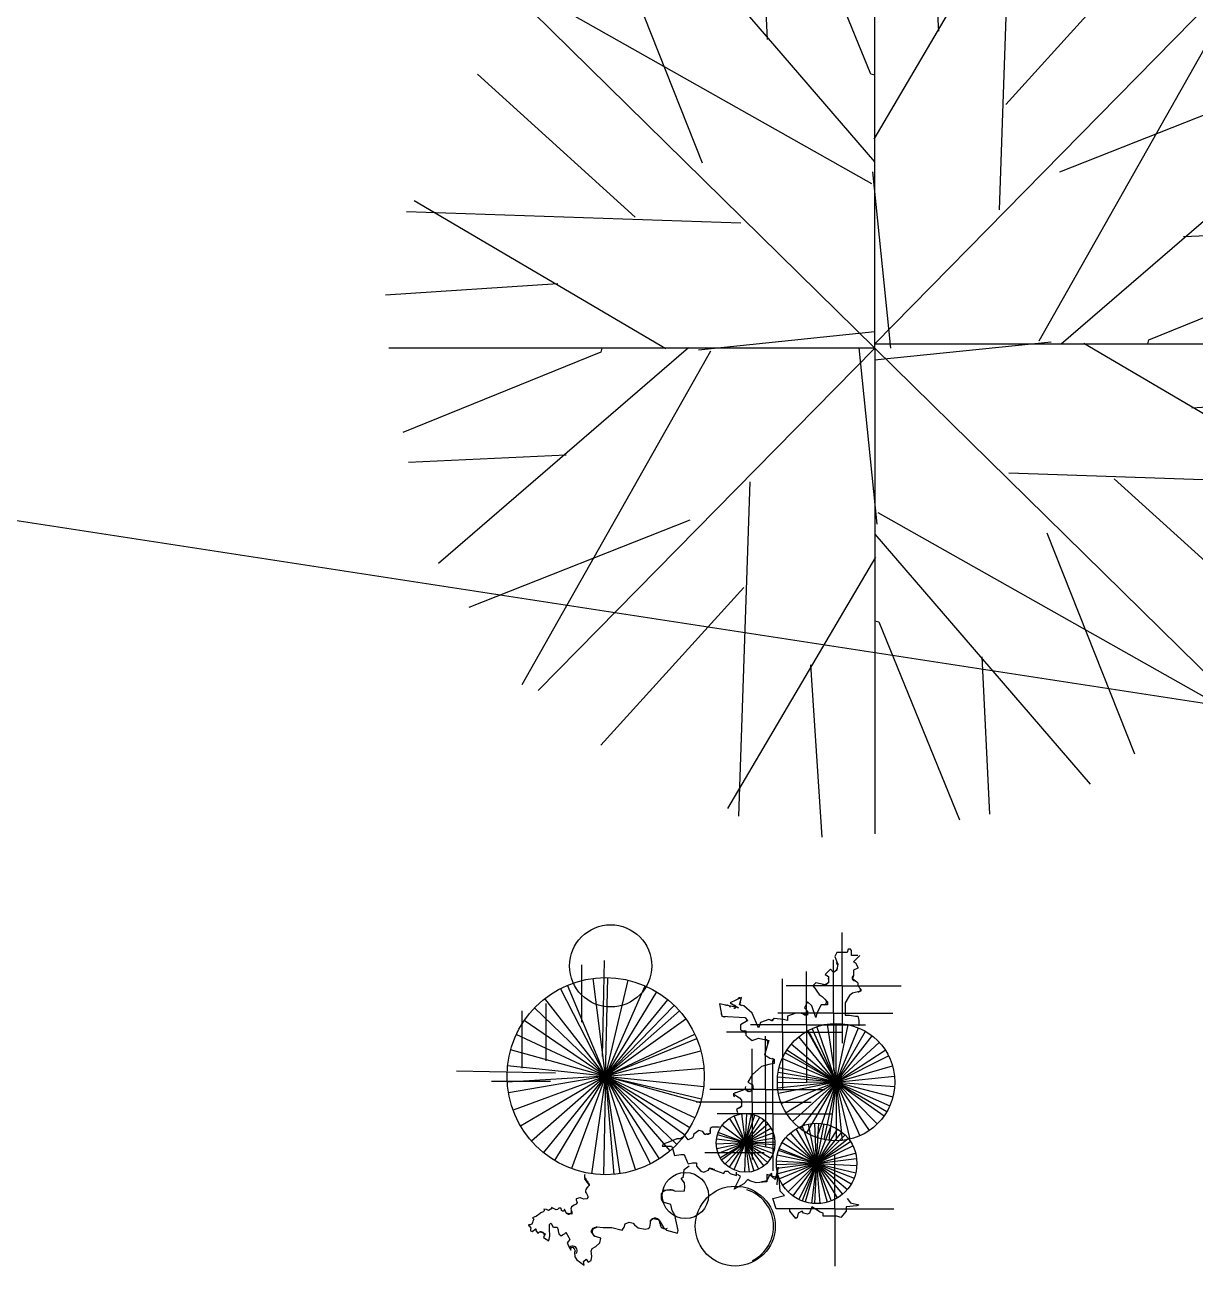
# Model space of a CAD drawing. Header units: millimetres. Extents: x 387 to 811, y 539 to 827.
# Drawn here: x 735.618 to 739.67, y 744.323 to 748.624 of the extents above; entities that cross this region are included whole.
import ezdxf

# ---------------------------------------------------------------- set-up
doc = ezdxf.new("R2010")
doc.units = ezdxf.units.MM
doc.layers.add('cuvas de nível', color=51, linetype='Continuous')
doc.layers.add('vegetação', color=112, linetype='Continuous')

# ---------------------------------------------------------------- blocks, each defined once
blk = doc.blocks.new('T2', base_point=(179.76, 122.92))
for p, q in [((179.76, 122.92), (179.76, 182.32)), ((187.6, 161.67), (186.23, 182.74)), ((166.66, 160.66), (165.76, 179.9)), ((179.27, 156.4), (169.42, 180.59)), ((179.68, 148.48), (197.76, 179.21)), ((179.77, 145.68), (153.43, 176.25)), ((158.72, 145.53), (148.04, 172.54)), ((179.38, 143.01), (138.6, 166.06)), ((137.87, 164.08), (179.76, 122.92)), ((150.5, 138.92), (131.2, 156.4)), ((179.76, 156.27), (179.27, 156.4)), ((181.73, 122.9), (179.52, 144.47)), ((163.39, 138.18), (122.51, 139.57))]:
    blk.add_line(p, q)
blk = doc.blocks.new('AHUA1PL2')
for p, q in [((0, 0), (0, 1.6829)), ((0.2221, 1.0978), (0.1833, 1.6947)), ((-0.3713, 1.0693), (-0.3968, 1.6144)), ((-0.0139, 0.9484), (-0.2932, 1.634)), ((-0.0024, 0.7242), (0.5099, 1.5949)), ((0.0003, 0.6449), (-0.7461, 1.511)), ((-0.5963, 0.6406), (-0.8989, 1.4057)), ((-0.0108, 0.5691), (-1.1663, 1.2222)), ((-1.187, 1.1662), (0, 0)), ((-0.8293, 0.4533), (-1.376, 0.9485)), ((-0.0001, 0.9449), (-0.0139, 0.9484)), ((0.0558, -0.0005), (-0.007, 0.6104)), ((-0.464, 0.4323), (-1.6222, 0.4717))]:
    blk.add_line(p, q)
at = {"xscale": 0.02833333322, "yscale": 0.02833333322, "zscale": 0.02833333322}
for p, rotation in [((0, 0.0148), 269.9999999999999), ((0, 0), 89.99999999999999), ((0, 0), 180)]:
    blk.add_blockref('T2', p, dxfattribs=dict(at, rotation=rotation))

msp = doc.modelspace()

# ---------------------------------------------------------------- linework, layer by layer
at = {"layer": 'cuvas de nível'}
msp.add_polyline3d([(725.7484, 748.4948, 105), (733.0756, 747.2934, 105), (741.1356, 746.0534, 105), (747.6819, 744.9542, 105)], dxfattribs=at)
at = {"layer": 'vegetação'}
for p, q in [((738.4475, 745.294, 54), (738.4475, 745.4788, 54)), ((737.6237, 745.3827, 54), (737.6165, 745.0501, 54)), ((738.4185, 745.1996, 54), (738.4185, 745.3844, 54)), ((737.5451, 745.3669, 54), (737.5451, 745.1687, 54)), ((738.3243, 745.1597, 54), (738.3243, 745.3445, 54)), ((737.6289, 744.9815, 54), (737.4971, 745.2964, 54)), ((737.6289, 744.9815, 54), (737.5857, 745.3201, 54)), ((737.6289, 744.9815, 54), (737.6363, 745.3228, 54)), ((737.6289, 744.9815, 54), (737.7074, 745.3137, 54)), ((737.6289, 744.9815, 54), (737.7074, 745.3137, 54)), ((737.6289, 744.9815, 54), (737.7655, 745.2943, 54)), ((738.241, 745.1344, 54), (738.241, 745.3191, 54)), ((738.4475, 745.294, 54), (738.2542, 745.294, 54)), ((738.4475, 745.294, 54), (738.4475, 745.0958, 54)), ((738.4475, 745.294, 54), (738.652, 745.294, 54)), ((737.6289, 744.9815, 54), (737.4181, 745.25, 54)), ((737.6289, 744.9815, 54), (737.4729, 745.2852, 54)), ((737.6289, 744.9815, 54), (737.8063, 745.2732, 54)), ((737.6289, 744.9815, 54), (737.8444, 745.2463, 54)), ((737.3385, 745.2073, 54), (737.3385, 745.0091, 54)), ((737.6289, 744.9815, 54), (737.3828, 745.2181, 54)), ((737.4219, 745.2327, 54), (737.4219, 745.0345, 54)), ((737.6289, 744.9815, 54), (737.8667, 745.2264, 54)), ((737.6289, 744.9815, 54), (737.885, 745.2072, 54)), ((737.6289, 744.9815, 54), (737.3472, 745.1744, 54)), ((737.6289, 744.9815, 54), (737.9066, 745.18, 54)), ((738.3243, 745.1597, 54), (738.131, 745.1597, 54)), ((738.4185, 745.1996, 54), (738.2252, 745.1996, 54)), ((738.3243, 745.1597, 54), (738.3243, 744.9616, 54)), ((738.3243, 745.1597, 54), (738.5288, 745.1597, 54)), ((738.4268, 744.9608, 54), (738.3967, 745.1619, 54)), ((738.4185, 745.1996, 54), (738.4185, 745.0015, 54)), ((738.4185, 745.1996, 54), (738.623, 745.1996, 54)), ((738.4268, 744.9608, 54), (738.4268, 745.1641, 54)), ((738.4268, 744.9608, 54), (738.4693, 745.1596, 54)), ((738.4268, 744.9608, 54), (738.4693, 745.1596, 54)), ((737.6289, 744.9815, 54), (737.3193, 745.1254, 54)), ((737.6289, 744.9815, 54), (737.9376, 745.1272, 54)), ((738.241, 745.1344, 54), (738.0477, 745.1344, 54)), ((738.183, 744.9348, 54), (738.183, 745.1196, 54)), ((738.241, 745.1344, 54), (738.241, 744.9362, 54)), ((738.241, 745.1344, 54), (738.4455, 745.1344, 54)), ((738.4268, 744.9608, 54), (738.2978, 745.118, 54)), ((738.4268, 744.9608, 54), (738.328, 745.1385, 54)), ((738.4268, 744.9608, 54), (738.33, 745.1396, 54)), ((738.4268, 744.9608, 54), (738.3443, 745.1466, 54)), ((738.4268, 744.9608, 54), (738.3608, 745.1531, 54)), ((738.4268, 744.9608, 54), (738.5041, 745.1488, 54)), ((738.4268, 744.9608, 54), (738.5287, 745.1368, 54)), ((738.4268, 744.9608, 54), (738.5517, 745.1212, 54)), ((737.6289, 744.9815, 54), (737.2998, 745.0724, 54)), ((737.6289, 744.9815, 54), (737.9444, 745.1118, 54)), ((738.1359, 744.8913, 54), (738.1359, 745.0761, 54)), ((738.4268, 744.9608, 54), (738.2566, 745.072, 54)), ((738.4268, 744.9608, 54), (738.2718, 745.0924, 54)), ((738.4268, 744.9608, 54), (738.5764, 745.0985, 54)), ((738.4268, 744.9608, 54), (738.597, 745.072, 54)), ((737.6289, 744.9815, 54), (737.9587, 745.0697, 54)), ((738.2084, 744.8514, 54), (738.2084, 745.0362, 54)), ((738.4268, 744.9608, 54), (738.2406, 745.0425, 54)), ((738.4268, 744.9608, 54), (738.2508, 745.0626, 54)), ((738.4268, 744.9608, 54), (738.6088, 745.0516, 54)), ((737.1126, 744.9998, 54), (737.4558, 744.9924, 54)), ((737.6289, 744.9815, 54), (737.2893, 745.017, 54)), ((737.6289, 744.9815, 54), (737.9691, 745.0094, 54)), ((737.6289, 744.9815, 54), (737.9691, 745.0094, 54)), ((738.4268, 744.9608, 54), (738.2263, 744.9943, 54)), ((738.4268, 744.9608, 54), (738.2297, 745.0107, 54)), ((738.4268, 744.9608, 54), (738.622, 745.0176, 54)), ((737.2335, 744.9642, 54), (737.4379, 744.9642, 54)), ((737.6289, 744.9815, 54), (737.2881, 744.9607, 54)), ((737.6289, 744.9815, 54), (737.2925, 744.9231, 54)), ((737.6289, 744.9815, 54), (737.3083, 744.864, 54)), ((737.6289, 744.9815, 54), (737.3344, 744.8086, 54)), ((737.6289, 744.9815, 54), (737.3727, 744.7557, 54)), ((737.6289, 744.9815, 54), (737.4134, 744.7167, 54)), ((737.6289, 744.9815, 54), (737.4515, 744.6897, 54)), ((737.6289, 744.9815, 54), (737.511, 744.661, 54)), ((737.6289, 744.9815, 54), (737.5804, 744.6435, 54)), ((737.6289, 744.9815, 54), (737.6215, 744.6401, 54)), ((737.6289, 744.9815, 54), (737.875, 744.7448, 54)), ((737.6289, 744.9815, 54), (737.8515, 744.7226, 54)), ((737.6289, 744.9815, 54), (737.9035, 744.7786, 54)), ((737.6289, 744.9815, 54), (737.9579, 744.8905, 54)), ((737.6289, 744.9815, 54), (737.9611, 744.9029, 54)), ((737.6289, 744.9815, 54), (737.9385, 744.8376, 54)), ((737.6289, 744.9815, 54), (737.9206, 744.8041, 54)), ((737.6289, 744.9815, 54), (737.9684, 744.9459, 54)), ((737.6289, 744.9815, 54), (737.7327, 744.6562, 54)), ((737.6289, 744.9815, 54), (737.7848, 744.6777, 54)), ((737.6289, 744.9815, 54), (737.8147, 744.6951, 54)), ((737.6289, 744.9815, 54), (737.6777, 744.6436, 54)), ((737.6289, 744.9815, 54), (737.6568, 744.6412, 54)), ((738.4268, 744.9608, 54), (738.2235, 744.9579, 54)), ((738.4268, 744.9608, 54), (738.2242, 744.9776, 54)), ((738.4268, 744.9608, 54), (738.2246, 744.9397, 54)), ((738.4268, 744.9608, 54), (738.2273, 744.9217, 54)), ((738.4268, 744.9608, 54), (738.2375, 744.8867, 54)), ((738.4268, 744.9608, 54), (738.2537, 744.8541, 54)), ((738.4268, 744.9608, 54), (738.2756, 744.8249, 54)), ((738.4268, 744.9608, 54), (738.3023, 744.8001, 54)), ((738.4268, 744.9608, 54), (738.325, 744.7848, 54)), ((738.4268, 744.9608, 54), (738.3608, 744.7685, 54)), ((738.4268, 744.9608, 54), (738.3843, 744.7619, 54)), ((738.4268, 744.9608, 54), (738.4023, 744.7589, 54)), ((738.4268, 744.9608, 54), (738.629, 744.9818, 54)), ((738.4268, 744.9608, 54), (738.629, 744.9818, 54)), ((738.4268, 744.9608, 54), (738.4479, 744.7585, 54)), ((738.4268, 744.9608, 54), (738.4748, 744.7632, 54)), ((738.4268, 744.9608, 54), (738.5093, 744.7749, 54)), ((738.4268, 744.9608, 54), (738.593, 744.8436, 54)), ((738.4268, 744.9608, 54), (738.5694, 744.8158, 54)), ((738.4268, 744.9608, 54), (738.5412, 744.7927, 54)), ((738.4268, 744.9608, 54), (738.6028, 744.8589, 54)), ((738.4268, 744.9608, 54), (738.613, 744.8791, 54)), ((738.4268, 744.9608, 54), (738.6296, 744.9454, 54)), ((738.4268, 744.9608, 54), (738.6235, 744.9094, 54)), ((738.4268, 744.9608, 54), (738.4268, 744.7575, 54)), ((738.183, 744.9348, 54), (737.9897, 744.9348, 54)), ((738.183, 744.9348, 54), (738.3875, 744.9348, 54)), ((738.183, 744.9348, 54), (738.183, 744.7367, 54)), ((738.1359, 744.8913, 54), (737.9426, 744.8913, 54)), ((738.1359, 744.8913, 54), (738.3404, 744.8913, 54)), ((738.1359, 744.8913, 54), (738.1359, 744.6931, 54)), ((738.2084, 744.8514, 54), (738.0151, 744.8514, 54)), ((738.1136, 744.7501, 54), (738.0583, 744.8354, 54)), ((738.1136, 744.7501, 54), (738.0583, 744.8354, 54)), ((738.1136, 744.7501, 54), (738.0745, 744.8439, 54)), ((738.1136, 744.7501, 54), (738.101, 744.851, 54)), ((738.1136, 744.7501, 54), (738.1178, 744.8517, 54)), ((738.1136, 744.7501, 54), (738.1345, 744.8496, 54)), ((738.1136, 744.7501, 54), (738.1459, 744.8465, 54)), ((738.1136, 744.7501, 54), (738.1625, 744.8392, 54)), ((738.1136, 744.7501, 54), (738.1777, 744.829, 54)), ((738.1136, 744.7501, 54), (738.1777, 744.829, 54)), ((738.1136, 744.7501, 54), (738.1907, 744.8163, 54)), ((738.2084, 744.8514, 54), (738.4129, 744.8514, 54)), ((738.2084, 744.8514, 54), (738.2084, 744.6532, 54)), ((738.3596, 744.6792, 54), (738.331, 744.8155, 54)), ((738.3596, 744.6792, 54), (738.3538, 744.8184, 54)), ((738.3596, 744.6792, 54), (738.367, 744.8183, 54)), ((738.3596, 744.6792, 54), (738.3856, 744.816, 54)), ((738.1136, 744.7501, 54), (738.0158, 744.778, 54)), ((738.1136, 744.7501, 54), (738.0187, 744.7866, 54)), ((738.1136, 744.7501, 54), (738.0319, 744.8105, 54)), ((738.1136, 744.7501, 54), (738.2013, 744.8015, 54)), ((738.1136, 744.7501, 54), (738.2091, 744.785, 54)), ((738.3596, 744.6792, 54), (738.2695, 744.7855, 54)), ((738.3596, 744.6792, 54), (738.2882, 744.7989, 54)), ((738.3596, 744.6792, 54), (738.3089, 744.809, 54)), ((738.3596, 744.6792, 54), (738.4096, 744.8092, 54)), ((738.3596, 744.6792, 54), (738.432, 744.7982, 54)), ((738.3596, 744.6792, 54), (738.4473, 744.7874, 54)), ((738.3596, 744.6792, 54), (738.4581, 744.7777, 54)), ((738.1136, 744.7501, 54), (738.012, 744.7459, 54)), ((738.1136, 744.7501, 54), (738.0127, 744.7627, 54)), ((738.1136, 744.7501, 54), (738.0141, 744.7292, 54)), ((738.1136, 744.7501, 54), (738.0189, 744.7131, 54)), ((738.1136, 744.7501, 54), (738.0263, 744.698, 54)), ((738.1136, 744.7501, 54), (738.0309, 744.691, 54)), ((738.1136, 744.7501, 54), (738.0427, 744.6772, 54)), ((738.1136, 744.7501, 54), (738.0569, 744.6657, 54)), ((738.1136, 744.7501, 54), (738.0729, 744.6569, 54)), ((738.1136, 744.7501, 54), (738.1094, 744.6485, 54)), ((738.1136, 744.7501, 54), (738.2138, 744.7674, 54)), ((738.1136, 744.7501, 54), (738.2152, 744.7543, 54)), ((738.1136, 744.7501, 54), (738.2004, 744.6972, 54)), ((738.1136, 744.7501, 54), (738.2135, 744.7311, 54)), ((738.1136, 744.7501, 54), (738.2151, 744.7447, 54)), ((738.1136, 744.7501, 54), (738.2085, 744.7136, 54)), ((738.1136, 744.7501, 54), (738.1583, 744.6587, 54)), ((738.1136, 744.7501, 54), (738.1264, 744.6492, 54)), ((738.1136, 744.7501, 54), (738.1426, 744.6526, 54)), ((738.1136, 744.7501, 54), (738.1262, 744.6492, 54)), ((738.1136, 744.7501, 54), (738.1763, 744.6701, 54)), ((738.1136, 744.7501, 54), (738.1896, 744.6825, 54)), ((738.3596, 744.6792, 54), (738.2298, 744.7298, 54)), ((738.3596, 744.6792, 54), (738.2399, 744.7505, 54)), ((738.3596, 744.6792, 54), (738.2533, 744.7692, 54)), ((738.3596, 744.6792, 54), (738.4692, 744.7651, 54)), ((738.3596, 744.6792, 54), (738.4765, 744.7549, 54)), ((738.3596, 744.6792, 54), (738.4847, 744.7404, 54)), ((737.9729, 744.7172, 54), (738.1774, 744.7172, 54)), ((738.3596, 744.6792, 54), (738.2204, 744.6866, 54)), ((738.3596, 744.6792, 54), (738.2232, 744.7078, 54)), ((738.3596, 744.6792, 54), (738.2274, 744.7234, 54)), ((738.3596, 744.6792, 54), (738.4942, 744.7151, 54)), ((738.3596, 744.6792, 54), (738.4978, 744.6964, 54)), ((738.4222, 744.5213, 54), (738.4222, 744.7061, 54)), ((738.3596, 744.6792, 54), (738.2203, 744.6741, 54)), ((738.3596, 744.6792, 54), (738.2213, 744.662, 54)), ((738.3596, 744.6792, 54), (738.225, 744.6433, 54)), ((738.3596, 744.6792, 54), (738.231, 744.6255, 54)), ((738.3596, 744.6792, 54), (738.2426, 744.6034, 54)), ((738.3596, 744.6792, 54), (738.2426, 744.6034, 54)), ((738.3596, 744.6792, 54), (738.2611, 744.5807, 54)), ((738.3596, 744.6792, 54), (738.2767, 744.5672, 54)), ((738.3596, 744.6792, 54), (738.2984, 744.554, 54)), ((738.3596, 744.6792, 54), (738.3095, 744.5492, 54)), ((738.3596, 744.6792, 54), (738.3198, 744.5457, 54)), ((738.3596, 744.6792, 54), (738.3423, 744.5409, 54)), ((738.3596, 744.6792, 54), (738.3521, 744.5401, 54)), ((738.3596, 744.6792, 54), (738.4659, 744.5891, 54)), ((738.3596, 744.6792, 54), (738.4792, 744.6079, 54)), ((738.3596, 744.6792, 54), (738.4894, 744.6285, 54)), ((738.3596, 744.6792, 54), (738.4987, 744.6718, 54)), ((738.3596, 744.6792, 54), (738.4951, 744.647, 54)), ((738.3596, 744.6792, 54), (738.4496, 744.5729, 54)), ((738.3596, 744.6792, 54), (738.4102, 744.5494, 54)), ((738.3596, 744.6792, 54), (738.3955, 744.5446, 54)), ((738.3596, 744.6792, 54), (738.3709, 744.5403, 54)), ((738.3596, 744.6792, 54), (738.3955, 744.5446, 54)), ((738.3596, 744.6792, 54), (738.4309, 744.5595, 54)), ((738.4222, 744.5213, 54), (738.2288, 744.5213, 54)), ((738.4222, 744.5213, 54), (738.6266, 744.5213, 54)), ((738.4222, 744.5213, 54), (738.4222, 744.3231, 54))]:
    msp.add_line(p, q, dxfattribs=at)
at = {"layer": 'vegetação', "elevation": 54}
for points in [[(738.5019, 745.3992), (738.4801, 745.3992), (738.4801, 745.3992), (738.4801, 745.4137), (738.4801, 745.4173), (738.4765, 745.4209), (738.4693, 745.4209), (738.4656, 745.41), (738.462, 745.41), (738.4475, 745.41), (738.4367, 745.41), (738.4294, 745.41), (738.4222, 745.3955), (738.4294, 745.3774), (738.433, 745.3701), (738.4294, 745.3484), (738.4185, 745.3411), (738.4077, 745.352), (738.3896, 745.3339), (738.4004, 745.3266), (738.4004, 745.3048), (738.3896, 745.2976), (738.3569, 745.3048), (738.3461, 745.294), (738.3533, 745.2867), (738.3606, 745.2758), (738.3678, 745.2649), (738.3787, 745.2577), (738.3968, 745.2395), (738.3968, 745.2287), (738.3751, 745.2287), (738.3606, 745.1996), (738.3569, 745.1851), (738.3425, 745.225), (738.328, 745.2395), (738.3171, 745.2178), (738.328, 745.2069), (738.328, 745.1924), (738.3026, 745.1996), (738.2881, 745.1996), (738.2591, 745.1888), (738.2591, 745.1743), (738.2446, 745.1779), (738.212, 745.1815), (738.2048, 745.1743), (738.1939, 745.1779), (738.1649, 745.167), (738.1577, 745.1489), (738.1359, 745.1996), (738.107, 745.225), (738.0925, 745.2287), (738.0997, 745.2541), (738.0599, 745.2359), (738.0888, 745.2178), (738.0236, 745.2323), (738.0309, 745.1888), (738.1106, 745.1851), (738.1214, 745.1743), (738.0961, 745.1597), (738.0961, 745.1416), (738.1033, 745.138), (738.1142, 745.138), (738.1142, 745.1235), (738.1214, 745.1162), (738.1359, 745.1053), (738.1577, 745.1126), (738.1939, 745.1053), (738.1903, 745.0944), (738.1794, 745.0545), (738.1867, 745.0509), (738.1975, 745.0437), (738.212, 745.04), (738.212, 745.0255), (738.1939, 745.0219), (738.1685, 745.0146), (738.1359, 744.9856), (738.1214, 744.9602), (738.1359, 744.953), (738.1396, 744.9385), (738.1287, 744.9276), (738.1106, 744.9348), (738.0707, 744.9203), (738.0925, 744.9058), (738.0997, 744.8986), (738.0997, 744.8841), (738.0997, 744.8841), (738.0997, 744.8768), (738.0816, 744.8659), (738.0852, 744.855)], [(738.5091, 745.3992), (738.4874, 745.3774), (738.4946, 745.3738), (738.5019, 745.3593), (738.5019, 745.3556), (738.4874, 745.3484), (738.4874, 745.3302), (738.4838, 745.3194), (738.4982, 745.3085), (738.5019, 745.3048), (738.5019, 745.294), (738.5127, 745.2831), (738.5127, 745.2758), (738.4838, 745.2686), (738.4729, 745.2613), (738.4584, 745.2359), (738.4584, 745.1924), (738.4729, 745.1924), (738.4946, 745.1888), (738.5019, 745.1888), (738.5055, 745.1743), (738.5055, 745.1706), (738.5055, 745.1634), (738.5055, 745.1561)], [(738.0236, 744.8043), (737.9983, 744.8043), (737.991, 744.8006), (737.991, 744.7861), (737.991, 744.7825), (737.9729, 744.7789), (737.9657, 744.7897), (737.9512, 744.7934), (737.933, 744.7789), (737.933, 744.7752), (737.9294, 744.768), (737.9149, 744.7607), (737.9149, 744.7607), (737.9041, 744.7752), (737.8859, 744.7643), (737.8751, 744.7643), (737.8497, 744.7535), (737.828, 744.7462), (737.8244, 744.739), (737.8461, 744.739), (737.857, 744.739), (737.8606, 744.7317), (737.8678, 744.7063), (737.8896, 744.7099), (737.8968, 744.7099), (737.9004, 744.7099), (737.9113, 744.6845), (737.9149, 744.6773), (737.9294, 744.6809), (737.9294, 744.6809), (737.9439, 744.6809), (737.9439, 744.67), (737.9584, 744.6519), (737.9693, 744.6483), (737.9838, 744.6555), (737.9874, 744.6628), (738.0381, 744.6446), (738.0417, 744.6519), (738.0526, 744.6519), (738.0599, 744.6446), (738.0816, 744.6374), (738.0816, 744.6483)], [(737.5574, 744.6408), (737.5562, 744.6384), (737.5562, 744.6372), (737.5562, 744.6336), (737.5562, 744.6312), (737.5562, 744.6288), (737.5586, 744.6276), (737.5598, 744.624), (737.5622, 744.6204), (737.5646, 744.618), (737.567, 744.6144), (737.5694, 744.6096), (737.5718, 744.606), (737.5718, 744.6024), (737.5658, 744.5964), (737.5658, 744.5952), (737.5634, 744.594), (737.5598, 744.5892), (737.5586, 744.5844), (737.5586, 744.5796), (737.5622, 744.5748), (737.567, 744.5652), (737.567, 744.5616), (737.5634, 744.5568), (737.5538, 744.5556), (737.5418, 744.5604), (737.5394, 744.5604), (737.5274, 744.5568), (737.5274, 744.552), (737.5286, 744.5472), (737.5298, 744.5436), (737.5274, 744.5376), (737.5201, 744.534), (737.5105, 744.5292), (737.5081, 744.522), (737.5093, 744.5172), (737.5117, 744.5112), (737.5117, 744.5028), (737.4937, 744.5064), (737.4865, 744.5196), (737.4865, 744.5196), (737.4853, 744.5196), (737.4841, 744.5136), (737.4817, 744.5136), (737.4817, 744.5136), (737.4793, 744.5136), (737.4757, 744.516), (737.4757, 744.5172), (737.4745, 744.5232), (737.4733, 744.5244), (737.4709, 744.5244), (737.4685, 744.5244), (737.4649, 744.522), (737.4637, 744.5196), (737.4577, 744.5184), (737.442, 744.5268), (737.442, 744.5268), (737.4444, 744.5244), (737.4312, 744.516), (737.4288, 744.5172), (737.424, 744.5196), (737.4144, 744.5208), (737.4156, 744.5196), (737.4156, 744.5148), (737.412, 744.5112), (737.4048, 744.5076), (737.4036, 744.5088), (737.4024, 744.5052), (737.3892, 744.4968), (737.376, 744.4908), (737.3808, 744.486), (737.3772, 744.4788), (737.376, 744.474), (737.3736, 744.4692), (737.37, 744.468), (737.3675, 744.4668), (737.3615, 744.4668), (737.3627, 744.4632), (737.3651, 744.462), (737.3675, 744.4584), (737.37, 744.4548), (737.3688, 744.45), (737.3688, 744.4452), (737.3748, 744.4428), (737.3796, 744.4464), (737.382, 744.4488), (737.3856, 744.4524), (737.388, 744.4512), (737.3856, 744.4476), (737.394, 744.438), (737.3952, 744.438), (737.4, 744.4416), (737.4048, 744.4416), (737.4192, 744.4356), (737.4132, 744.4223), (737.4324, 744.4115), (737.436, 744.4283), (737.4348, 744.4512), (737.4348, 744.468), (737.4396, 744.4716), (737.442, 744.4704), (737.4456, 744.4596), (737.4493, 744.4584), (737.4589, 744.4584), (737.4613, 744.4584), (737.4649, 744.4488), (737.4649, 744.4452), (737.4673, 744.4356), (737.4745, 744.4283), (737.4793, 744.4319), (737.4889, 744.4368), (737.4913, 744.4404), (737.5009, 744.4223), (737.5045, 744.4151), (737.4997, 744.4091), (737.4961, 744.4031), (737.5081, 744.3791), (737.5093, 744.3875), (737.5153, 744.3887), (737.5201, 744.3827), (737.5237, 744.3767), (737.5213, 744.3707), (737.5225, 744.3551), (737.5286, 744.3455), (737.555, 744.3263), (737.5526, 744.3395), (737.561, 744.3479), (737.5682, 744.3371), (737.579, 744.3431), (737.5814, 744.3575), (737.579, 744.3755), (737.5826, 744.3839), (737.5946, 744.3911), (737.6091, 744.4043), (737.6127, 744.4199), (737.597, 744.4247), (737.5898, 744.4271), (737.579, 744.4428), (737.5862, 744.4548), (737.5982, 744.4596), (737.6199, 744.4572), (737.6499, 744.4572), (737.686, 744.4476), (737.6908, 744.4548), (737.6932, 744.4584), (737.6968, 744.4704), (737.71, 744.4752), (737.7244, 744.4716), (737.7292, 744.4668), (737.7412, 744.456), (737.7653, 744.4512), (737.7761, 744.4536), (737.7821, 744.4584), (737.7845, 744.4716), (737.7845, 744.4812), (737.7929, 744.4884), (737.8121, 744.4848), (737.8181, 744.4764), (737.8289, 744.4572), (737.8398, 744.4476), (737.8782, 744.438), (737.8806, 744.4464), (737.8686, 744.5004), (737.859, 744.516), (737.8542, 744.5364), (737.8398, 744.5412), (737.8265, 744.5448), (737.8229, 744.5544), (737.8229, 744.5748), (737.8325, 744.5868), (737.859, 744.588), (737.8698, 744.5832), (737.9022, 744.5844), (737.9034, 744.5976), (737.9022, 744.612), (737.8902, 744.6264), (737.8986, 744.6336), (737.901, 744.6577), (737.9179, 744.6709)], [(738.0058, 744.6555), (738.0058, 744.6586), (738.004, 744.658), (738.0015, 744.658), (738.0003, 744.658), (737.9996, 744.6592), (737.9984, 744.6598), (737.9972, 744.6604), (737.9941, 744.6617), (737.9935, 744.6617), (737.9885, 744.6629), (737.9861, 744.6598), (737.9861, 744.6592), (737.9824, 744.6549)], [(738.4656, 744.5576), (738.4765, 744.5431), (738.5055, 744.5358), (738.4982, 744.5322), (738.462, 744.5286), (738.462, 744.5141), (738.4439, 744.4923), (738.4294, 744.4959), (738.4258, 744.4959), (738.3823, 744.4959), (738.3823, 744.5068), (738.3714, 744.5104), (738.3425, 744.5286), (738.3352, 744.5068), (738.328, 744.5032), (738.3135, 744.5068), (738.3098, 744.5141), (738.2954, 744.5068), (738.2917, 744.4923), (738.2881, 744.4887), (738.2664, 744.5141), (738.2664, 744.5213), (738.2193, 744.5213), (738.2084, 744.5576), (738.2483, 744.5685), (738.2338, 744.583), (738.2301, 744.6265), (738.1867, 744.641), (738.1867, 744.6156), (738.1504, 744.612), (738.1287, 744.6193), (738.1214, 744.6229), (738.107, 744.6084), (738.0743, 744.5902), (738.0961, 744.6338), (738.0852, 744.641)], [(738.2229, 744.6047), (738.2265, 744.6664), (738.2156, 744.6229), (738.2048, 744.6338), (738.2048, 744.6446), (738.1975, 744.641), (738.1867, 744.6193), (738.1867, 744.6193), (738.1722, 744.6156), (738.1685, 744.6156)], [(737.5586, 744.6288), (737.5562, 744.6252), (737.5598, 744.6192), (737.5634, 744.6144), (737.5694, 744.6072), (737.5706, 744.6024)], [(737.6006, 744.4584), (737.5838, 744.4512)]]:
    msp.add_lwpolyline(points, dxfattribs=at)
at = {"layer": 'vegetação'}
for centre, radius in [((737.6463, 745.3635, 54), 0.1424), ((737.6289, 744.9815, 54), 0.3414), ((738.4268, 744.9608, 54), 0.2033), ((738.1136, 744.7501, 54), 0.1017), ((738.3596, 744.6792, 54), 0.1393), ((737.9051, 744.5679, 54), 0.0799), ((738.0776, 744.4618, 54), 0.1385)]:
    msp.add_circle(centre, radius, dxfattribs=at)
for centre, radius, start, end in [((738.4093, 745.3628, 54), 0.0234, 326.9917, 33.0083), ((738.4912, 745.3215, 54), 0.00903, 115.5153, 287.1789), ((738.3871, 745.3125, 54), 0.0149, 239.0874, 30.9821), ((738.0925, 745.2476, 54), 0.00579, 10.177, 154.616), ((738.3833, 745.2388, 54), 0.0107, 280.309, 58.7331), ((738.5047, 745.2803, 54), 0.00708, 239.7533, 42.9947), ((738.05, 745.2155, 54), 0.0117, 19.5623, 123.5259), ((738.0747, 745.2222, 54), 0.00531, 247.2483, 88.5908), ((738.1007, 745.2333, 54), 0.00752, 129.13, 255.8986), ((738.3208, 745.202, 54), 0.00851, 223.5466, 43.0514), ((738.0393, 745.1976, 54), 0.0104, 172.1428, 294.0509), ((738.1113, 745.1764, 54), 0.00661, 276.4086, 83.5914), ((738.1586, 745.1591, 54), 0.00531, 198.2346, 13.6927), ((738.2035, 745.1802, 54), 0.00618, 237.2283, 352.375), ((738.1092, 745.1334, 54), 0.0052, 325.8772, 135.4756), ((738.1824, 745.0996, 54), 0.0083, 317.8314, 92.8072), ((738.2029, 745.0342, 54), 0.00899, 335.5027, 74.8456), ((738.1259, 744.9423, 54), 0.0135, 167.8659, 299.0097), ((738.1251, 744.9437, 54), 0.015, 299.0097, 39.1083), ((738.079, 744.9168, 54), 0.00725, 82.3863, 235.1594), ((738.088, 744.8829, 54), 0.0123, 276.6816, 18.4392), ((737.9789, 744.7759, 54), 0.00542, 69.3864, 172.6024), ((737.9836, 744.7884, 54), 0.00792, 249.3864, 32.4939), ((737.8524, 744.5331, 54), 0.0543, 75.3073, 118.504), ((738.0777, 744.4611, 54), 0.1328, 296.699, 72.5794), ((737.5004, 744.5139, 54), 0.0104, 188.5335, 11.4664), ((737.7998, 744.4726, 54), 0.0172, 356.5695, 163.1968), ((737.8348, 744.4705, 54), 0.0179, 176.5695, 298.5301), ((737.4043, 744.4293, 54), 0.0126, 6.7741, 128.4985), ((737.598, 744.4422, 54), 0.0163, 97.6779, 266.5677), ((737.5153, 744.3776, 54), 0.0151, 316.0696, 150.2349)]:
    msp.add_arc(centre, radius, start, end, dxfattribs=at)

# ---------------------------------------------------------------- block references
msp.add_blockref('AHUA1PL2', (738.561, 747.5039, 106), dxfattribs=at)

doc.saveas('drawing.dxf')
